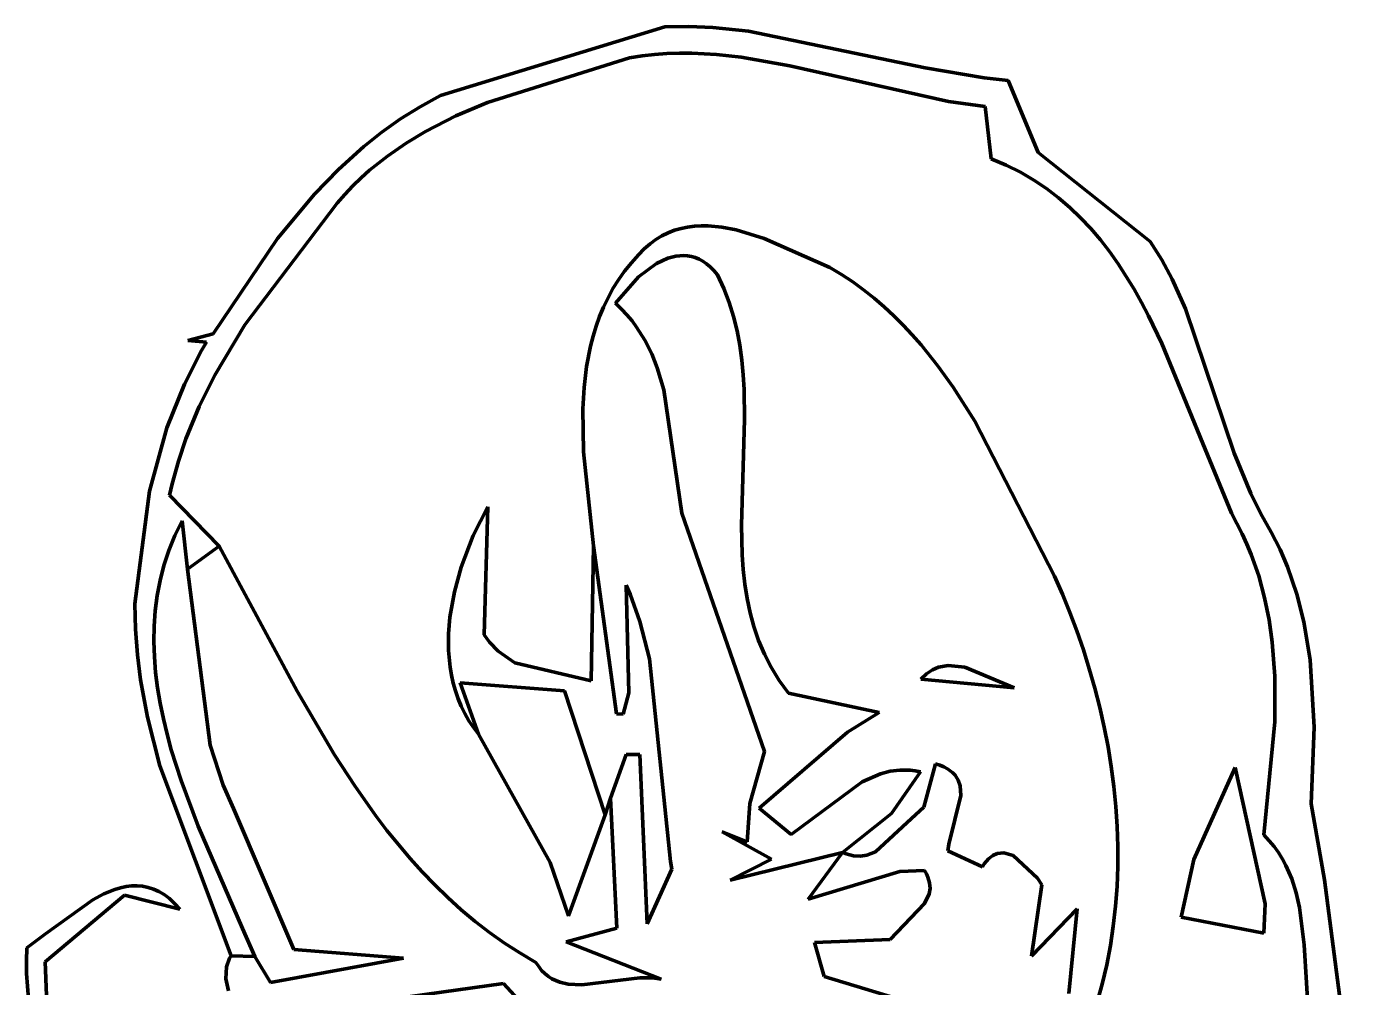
# Model space of a CAD drawing. Header units: millimetres. Extents: x 0 to 8.5, y 0 to 13.2.
# Drawn here: x 6.243 to 7.243, y 8.544 to 9.269 of the extents above; entities that cross this region are included whole.
import ezdxf

# ---------------------------------------------------------------- set-up
doc = ezdxf.new("R2010")
doc.units = ezdxf.units.MM
for name, color, linetype, lineweight in [('color#060606ff', 7, 'CONTINUOUS', 100), ('color#5c5c5cff', 7, 'CONTINUOUS', 100), ('color#aeaeaeff', 7, 'CONTINUOUS', 100), ('color#ffffffff', 7, 'CONTINUOUS', 100)]:
    doc.layers.add(name, color=color, linetype=linetype, lineweight=lineweight)

msp = doc.modelspace()

# ---------------------------------------------------------------- linework, layer by layer
at = {"layer": 'color#060606ff'}
for p, q in [((6.7319, 9.1152), (6.7368, 9.1166)), ((6.7368, 9.1166), (6.7418, 9.1176)), ((6.7418, 9.1176), (6.7469, 9.1183)), ((6.7469, 9.1183), (6.752, 9.1186)), ((6.752, 9.1186), (6.7572, 9.1186)), ((6.7572, 9.1186), (6.7677, 9.1176)), ((6.7677, 9.1176), (6.7783, 9.1156)), ((6.7783, 9.1156), (6.7995, 9.1091)), ((6.7134, 9.1049), (6.7178, 9.1082)), ((6.7178, 9.1082), (6.7224, 9.111)), ((6.7224, 9.111), (6.7271, 9.1133)), ((6.7271, 9.1133), (6.7319, 9.1152)), ((6.7995, 9.1091), (6.8491, 9.0872)), ((6.6993, 9.0907), (6.7048, 9.0967)), ((6.7048, 9.0967), (6.709, 9.1011)), ((6.709, 9.1011), (6.7134, 9.1049)), ((6.7328, 9.0958), (6.7269, 9.0942)), ((6.7388, 9.0962), (6.7328, 9.0958)), ((6.7417, 9.096), (6.7388, 9.0962)), ((6.7446, 9.0955), (6.7417, 9.096)), ((6.7475, 9.0947), (6.7446, 9.0955)), ((6.6942, 9.0844), (6.6993, 9.0907)), ((6.7183, 9.0902), (6.7047, 9.0802)), ((6.7269, 9.0942), (6.7183, 9.0902)), ((6.7504, 9.0935), (6.7475, 9.0947)), ((6.7533, 9.0919), (6.7504, 9.0935)), ((6.7561, 9.0899), (6.7533, 9.0919)), ((6.7588, 9.0876), (6.7561, 9.0899)), ((6.7615, 9.0848), (6.7588, 9.0876)), ((6.8491, 9.0872), (6.8579, 9.0819)), ((6.6854, 9.0712), (6.6896, 9.0779)), ((6.7047, 9.0802), (6.6873, 9.0601)), ((6.6896, 9.0779), (6.6942, 9.0844)), ((6.7642, 9.0816), (6.7615, 9.0848)), ((6.769, 9.0713), (6.7642, 9.0816)), ((6.8579, 9.0819), (6.8664, 9.0762)), ((6.8664, 9.0762), (6.8746, 9.0703)), ((6.6817, 9.0643), (6.6854, 9.0712)), ((6.7731, 9.0608), (6.769, 9.0713)), ((6.8746, 9.0703), (6.8825, 9.064)), ((6.6753, 9.0501), (6.6783, 9.0573)), ((6.6783, 9.0573), (6.6817, 9.0643)), ((6.6873, 9.0601), (6.6918, 9.0558)), ((6.6918, 9.0558), (6.696, 9.0514)), ((6.7764, 9.0501), (6.7731, 9.0608)), ((6.8825, 9.064), (6.8901, 9.0575)), ((6.8901, 9.0575), (6.8975, 9.0507)), ((6.6727, 9.0428), (6.6753, 9.0501)), ((6.696, 9.0514), (6.6998, 9.0468)), ((6.6998, 9.0468), (6.7033, 9.0421)), ((6.7791, 9.0393), (6.7764, 9.0501)), ((6.8975, 9.0507), (6.9045, 9.0437)), ((6.6685, 9.0277), (6.6704, 9.0353)), ((6.6704, 9.0353), (6.6727, 9.0428)), ((6.7033, 9.0421), (6.7095, 9.0323)), ((6.7811, 9.0284), (6.7791, 9.0393)), ((6.9045, 9.0437), (6.9113, 9.0364)), ((6.9113, 9.0364), (6.9179, 9.0288)), ((6.6655, 9.0123), (6.6685, 9.0277)), ((6.7095, 9.0323), (6.7147, 9.022)), ((6.7827, 9.0173), (6.7811, 9.0284)), ((6.9179, 9.0288), (6.9304, 9.0132)), ((6.7147, 9.022), (6.7189, 9.0113)), ((6.7837, 9.0062), (6.7827, 9.0173)), ((6.6636, 8.9965), (6.6655, 9.0123)), ((6.7189, 9.0113), (6.7238, 8.9947)), ((6.7844, 8.995), (6.7837, 9.0062)), ((6.9304, 9.0132), (6.9421, 8.9968)), ((6.6627, 8.9804), (6.6636, 8.9965)), ((6.9421, 8.9968), (6.9584, 8.9711)), ((6.7238, 8.9947), (6.7375, 8.9017)), ((6.7847, 8.9724), (6.7844, 8.995)), ((6.6632, 8.948), (6.6627, 8.9804)), ((6.7824, 8.8927), (6.7847, 8.9724)), ((6.9584, 8.9711), (7.0186, 8.8542)), ((6.6707, 8.877), (6.6632, 8.948)), ((6.7375, 8.9017), (6.7999, 8.7219)), ((6.783, 8.8703), (6.7824, 8.8927)), ((6.3644, 8.8594), (6.3882, 8.8768)), ((6.3882, 8.8768), (6.4471, 8.7674)), ((6.688, 8.7503), (6.6707, 8.877)), ((6.7837, 8.8592), (6.783, 8.8703)), ((6.3814, 8.7267), (6.3644, 8.8594)), ((6.7849, 8.8482), (6.7837, 8.8592)), ((6.6984, 8.8407), (6.6955, 8.8475)), ((6.6955, 8.8475), (6.6974, 8.7661)), ((6.7866, 8.8374), (6.7849, 8.8482)), ((7.0186, 8.8542), (7.0246, 8.8406)), ((6.7057, 8.82), (6.6984, 8.8407)), ((6.7889, 8.8266), (6.7866, 8.8374)), ((7.0246, 8.8406), (7.0302, 8.8268)), ((6.7918, 8.8161), (6.7889, 8.8266)), ((7.0302, 8.8268), (7.0355, 8.8128)), ((6.7131, 8.7917), (6.7057, 8.82)), ((6.7953, 8.8057), (6.7918, 8.8161)), ((6.7997, 8.7954), (6.7953, 8.8057)), ((7.0355, 8.8128), (7.0404, 8.7986)), ((6.8048, 8.7854), (6.7997, 8.7954)), ((7.0404, 8.7986), (7.0449, 8.7843)), ((6.7289, 8.6388), (6.7131, 8.7917)), ((6.8108, 8.7755), (6.8048, 8.7854)), ((6.9312, 8.7854), (6.9265, 8.7835)), ((6.9385, 8.7868), (6.9312, 8.7854)), ((6.951, 8.7854), (6.9385, 8.7868)), ((6.9881, 8.7699), (6.951, 8.7854)), ((6.8178, 8.7659), (6.8108, 8.7755)), ((6.922, 8.7805), (6.9177, 8.7764)), ((6.9177, 8.7764), (6.9881, 8.7699)), ((6.9265, 8.7835), (6.922, 8.7805)), ((7.0449, 8.7843), (7.0491, 8.7697)), ((6.4471, 8.7674), (6.4754, 8.7192)), ((6.5701, 8.7737), (6.6489, 8.7676)), ((6.584, 8.7348), (6.5701, 8.7737)), ((6.6489, 8.7676), (6.6796, 8.674)), ((6.6974, 8.7661), (6.6932, 8.7501)), ((6.8863, 8.7512), (6.8178, 8.7659)), ((7.0491, 8.7697), (7.0528, 8.755)), ((6.6932, 8.7501), (6.688, 8.7503)), ((6.8624, 8.7364), (6.8863, 8.7512)), ((7.0528, 8.755), (7.0561, 8.7402)), ((6.7957, 8.679), (6.8624, 8.7364)), ((7.0561, 8.7402), (7.059, 8.7253)), ((6.3913, 8.6965), (6.3814, 8.7267)), ((6.638, 8.6381), (6.584, 8.7348)), ((7.059, 8.7253), (7.0614, 8.7104)), ((6.4754, 8.7192), (6.4906, 8.6959)), ((6.6836, 8.6865), (6.6955, 8.7196)), ((6.6955, 8.7196), (6.7058, 8.7196)), ((6.7058, 8.7196), (6.7113, 8.5917)), ((6.7999, 8.7219), (6.7886, 8.6825)), ((6.8946, 8.7069), (6.8874, 8.705)), ((6.902, 8.7078), (6.8946, 8.7069)), ((6.8957, 8.6751), (6.9174, 8.7065)), ((6.9096, 8.7077), (6.902, 8.7078)), ((6.9135, 8.7073), (6.9096, 8.7077)), ((6.9174, 8.7065), (6.9135, 8.7073)), ((6.9288, 8.7125), (6.9201, 8.6797)), ((6.9322, 8.7114), (6.9288, 8.7125)), ((6.9351, 8.7102), (6.9322, 8.7114)), ((6.9378, 8.7088), (6.9351, 8.7102)), ((6.94, 8.7073), (6.9378, 8.7088)), ((6.942, 8.7057), (6.94, 8.7073)), ((6.9436, 8.7039), (6.942, 8.7057)), ((7.0614, 8.7104), (7.0634, 8.6953)), ((7.1238, 8.6402), (7.1549, 8.7097)), ((7.1549, 8.7097), (7.1777, 8.6069)), ((6.3991, 8.6789), (6.3913, 8.6965)), ((6.4906, 8.6959), (6.5065, 8.6733)), ((6.8734, 8.6989), (6.8198, 8.6593)), ((6.8874, 8.705), (6.8734, 8.6989)), ((6.946, 8.7001), (6.9436, 8.7039)), ((6.9474, 8.6958), (6.946, 8.7001)), ((6.9479, 8.6887), (6.9474, 8.6958)), ((7.0634, 8.6953), (7.0649, 8.6803)), ((6.6883, 8.5885), (6.6836, 8.6865)), ((6.9389, 8.6519), (6.9479, 8.6887)), ((6.4445, 8.5724), (6.3991, 8.6789)), ((6.7886, 8.6825), (6.7868, 8.6536)), ((6.8198, 8.6593), (6.7957, 8.679)), ((6.8587, 8.6457), (6.8957, 8.6751)), ((6.9201, 8.6797), (6.9107, 8.6713)), ((7.0649, 8.6803), (7.0659, 8.6652)), ((6.5065, 8.6733), (6.5149, 8.6623)), ((6.6796, 8.674), (6.6518, 8.5979)), ((6.9107, 8.6713), (6.8836, 8.6461)), ((7.0659, 8.6652), (7.0663, 8.6501)), ((6.5149, 8.6623), (6.5235, 8.6516)), ((6.7868, 8.6536), (6.7679, 8.6611)), ((6.7679, 8.6611), (6.805, 8.6406)), ((6.5235, 8.6516), (6.5323, 8.6411)), ((6.7738, 8.6246), (6.8587, 8.6457)), ((6.8587, 8.6457), (6.8327, 8.6105)), ((6.8615, 8.6445), (6.8587, 8.6457)), ((6.8836, 8.6461), (6.8769, 8.6435)), ((6.938, 8.6469), (6.9389, 8.6519)), ((6.9642, 8.6347), (6.938, 8.6469)), ((6.9805, 8.6453), (6.9753, 8.6448)), ((6.9874, 8.6433), (6.9805, 8.6453)), ((7.0663, 8.6501), (7.0663, 8.635)), ((6.5323, 8.6411), (6.5415, 8.6309)), ((6.6518, 8.5979), (6.638, 8.6381)), ((6.7299, 8.6331), (6.7289, 8.6388)), ((6.805, 8.6406), (6.7738, 8.6246)), ((6.867, 8.6431), (6.8615, 8.6445)), ((6.8721, 8.6428), (6.867, 8.6431)), ((6.8769, 8.6435), (6.8721, 8.6428)), ((6.9656, 8.637), (6.9642, 8.6347)), ((6.9687, 8.6408), (6.9656, 8.637)), ((6.972, 8.6433), (6.9687, 8.6408)), ((6.9753, 8.6448), (6.972, 8.6433)), ((7.0057, 8.6262), (6.9874, 8.6433)), ((7.0663, 8.635), (7.0658, 8.62)), ((7.1141, 8.5968), (7.1238, 8.6402)), ((6.5415, 8.6309), (6.551, 8.6211)), ((6.7113, 8.5917), (6.7299, 8.6331)), ((6.8327, 8.6105), (6.9018, 8.6313)), ((6.9018, 8.6313), (6.9206, 8.632)), ((6.9206, 8.632), (6.922, 8.6295)), ((6.922, 8.6295), (6.9231, 8.6271)), ((6.9231, 8.6271), (6.9244, 8.6226)), ((7.009, 8.6212), (7.0057, 8.6262)), ((6.3012, 8.6144), (6.3096, 8.6178)), ((6.3096, 8.6178), (6.3138, 8.619)), ((6.3138, 8.619), (6.318, 8.6199)), ((6.318, 8.6199), (6.3221, 8.6204)), ((6.3221, 8.6204), (6.3263, 8.6205)), ((6.3263, 8.6205), (6.3304, 8.6201)), ((6.3304, 8.6201), (6.3346, 8.6193)), ((6.3346, 8.6193), (6.3387, 8.618)), ((6.3387, 8.618), (6.3427, 8.6162)), ((6.3427, 8.6162), (6.3467, 8.6138)), ((6.551, 8.6211), (6.5608, 8.6116)), ((6.9247, 8.6184), (6.9241, 8.6144)), ((6.9244, 8.6226), (6.9247, 8.6184)), ((7.0012, 8.5674), (7.009, 8.6212)), ((7.0658, 8.62), (7.0647, 8.605)), ((6.3168, 8.6134), (6.2569, 8.563)), ((6.2573, 8.5842), (6.2929, 8.61)), ((6.2929, 8.61), (6.3012, 8.6144)), ((6.3585, 8.6029), (6.3168, 8.6134)), ((6.3467, 8.6138), (6.3507, 8.6108)), ((6.3507, 8.6108), (6.3546, 8.6071)), ((6.3546, 8.6071), (6.3585, 8.6029)), ((6.5608, 8.6116), (6.5709, 8.6024)), ((6.9206, 8.6071), (6.8947, 8.5799)), ((6.9241, 8.6144), (6.9206, 8.6071)), ((7.0647, 8.605), (7.063, 8.5901)), ((7.1777, 8.6069), (7.1765, 8.5847)), ((6.5709, 8.6024), (6.5814, 8.5936)), ((7.0358, 8.6032), (7.0012, 8.5674)), ((7.0294, 8.5392), (7.0358, 8.6032)), ((7.1765, 8.5847), (7.1141, 8.5968)), ((6.5814, 8.5936), (6.5923, 8.5852)), ((6.5923, 8.5852), (6.6035, 8.5773)), ((6.65, 8.5781), (6.6883, 8.5885)), ((7.063, 8.5901), (7.0608, 8.5754)), ((6.2431, 8.5736), (6.2573, 8.5842)), ((6.6035, 8.5773), (6.6152, 8.5698)), ((6.7218, 8.5499), (6.65, 8.5781)), ((6.8947, 8.5799), (6.8374, 8.5777)), ((6.8374, 8.5777), (6.8447, 8.5519)), ((7.0608, 8.5754), (7.058, 8.5607)), ((6.2429, 8.5639), (6.2431, 8.5736)), ((6.3937, 8.5594), (6.396, 8.5658)), ((6.396, 8.5658), (6.3972, 8.5677)), ((6.3972, 8.5677), (6.4151, 8.5671)), ((6.4151, 8.5671), (6.4271, 8.5475)), ((6.4271, 8.5475), (6.5273, 8.5659)), ((6.5273, 8.5659), (6.4445, 8.5724)), ((6.6152, 8.5698), (6.6273, 8.5627)), ((6.243, 8.5543), (6.2429, 8.5639)), ((6.2569, 8.563), (6.26, 8.4889)), ((6.3932, 8.5503), (6.3937, 8.5594)), ((6.6273, 8.5627), (6.6294, 8.5595)), ((6.6294, 8.5595), (6.6316, 8.5566)), ((6.6316, 8.5566), (6.6341, 8.5542)), ((7.058, 8.5607), (7.0546, 8.5462)), ((6.2443, 8.5352), (6.243, 8.5543)), ((6.3954, 8.5412), (6.3932, 8.5503)), ((6.6029, 8.5468), (6.4967, 8.5319)), ((6.6138, 8.5346), (6.6029, 8.5468)), ((6.6341, 8.5542), (6.6367, 8.5521)), ((6.6367, 8.5521), (6.6394, 8.5503)), ((6.6394, 8.5503), (6.6423, 8.5489)), ((6.6423, 8.5489), (6.6453, 8.5478)), ((6.6453, 8.5478), (6.6517, 8.5463)), ((6.6517, 8.5463), (6.662, 8.5458)), ((6.662, 8.5458), (6.7056, 8.5511)), ((6.7056, 8.5511), (6.7156, 8.551)), ((6.7156, 8.551), (6.7218, 8.5499)), ((6.8447, 8.5519), (6.9368, 8.524)), ((7.0546, 8.5462), (7.0506, 8.5319))]:
    msp.add_line(p, q, dxfattribs=at)
at = {"layer": 'color#5c5c5cff'}
for p, q in [((6.5552, 9.2169), (6.7246, 9.2688)), ((6.7246, 9.2688), (6.7428, 9.269)), ((6.7428, 9.269), (6.7609, 9.2682)), ((6.7609, 9.2682), (6.7878, 9.2655)), ((6.7878, 9.2655), (6.9209, 9.2378)), ((6.6979, 9.2454), (6.5907, 9.2117)), ((6.7074, 9.2469), (6.6979, 9.2454)), ((6.7168, 9.2479), (6.7074, 9.2469)), ((6.7262, 9.2486), (6.7168, 9.2479)), ((6.7356, 9.2489), (6.7262, 9.2486)), ((6.7449, 9.2488), (6.7356, 9.2489)), ((6.7636, 9.2479), (6.7449, 9.2488)), ((6.7821, 9.2458), (6.7636, 9.2479)), ((6.819, 9.2393), (6.7821, 9.2458)), ((6.9386, 9.2124), (6.819, 9.2393)), ((6.9209, 9.2378), (6.9656, 9.2302)), ((6.9656, 9.2302), (6.9836, 9.2282)), ((6.9836, 9.2282), (7.0063, 9.174)), ((6.5399, 9.2085), (6.5552, 9.2169)), ((6.5251, 9.1993), (6.5399, 9.2085)), ((6.5907, 9.2117), (6.5669, 9.2015)), ((6.9664, 9.2087), (6.9386, 9.2124)), ((6.9709, 9.1692), (6.9664, 9.2087)), ((6.511, 9.1893), (6.5251, 9.1993)), ((6.5669, 9.2015), (6.544, 9.1897)), ((6.4975, 9.1785), (6.511, 9.1893)), ((6.544, 9.1897), (6.5293, 9.1809)), ((6.4783, 9.1611), (6.4975, 9.1785)), ((6.5293, 9.1809), (6.5152, 9.1712)), ((6.5084, 9.1659), (6.5018, 9.1605)), ((6.5152, 9.1712), (6.5084, 9.1659)), ((6.9822, 9.1644), (6.9709, 9.1692)), ((7.0063, 9.174), (7.0907, 9.1068)), ((6.4602, 9.1424), (6.4783, 9.1611)), ((6.5018, 9.1605), (6.4954, 9.1547)), ((6.9929, 9.159), (6.9822, 9.1644)), ((7.003, 9.1531), (6.9929, 9.159)), ((6.4891, 9.1487), (6.483, 9.1423)), ((6.4954, 9.1547), (6.4891, 9.1487)), ((7.0126, 9.1467), (7.003, 9.1531)), ((7.0217, 9.1398), (7.0126, 9.1467)), ((6.4772, 9.1357), (6.4076, 9.0439)), ((6.4323, 9.109), (6.4602, 9.1424)), ((6.483, 9.1423), (6.4772, 9.1357)), ((7.0302, 9.1324), (7.0217, 9.1398)), ((7.0383, 9.1247), (7.0302, 9.1324)), ((7.046, 9.1165), (7.0383, 9.1247)), ((7.0533, 9.108), (7.046, 9.1165)), ((6.3838, 9.037), (6.4323, 9.109)), ((7.0601, 9.0991), (7.0533, 9.108)), ((7.0907, 9.1068), (7.0996, 9.0928)), ((7.0667, 9.0899), (7.0601, 9.0991)), ((7.0728, 9.0804), (7.0667, 9.0899)), ((7.0996, 9.0928), (7.1074, 9.0783)), ((7.0787, 9.0707), (7.0728, 9.0804)), ((7.1074, 9.0783), (7.1175, 9.056)), ((7.0843, 9.0607), (7.0787, 9.0707)), ((7.0896, 9.0506), (7.0843, 9.0607)), ((7.1175, 9.056), (7.1543, 8.9469)), ((7.0996, 9.0297), (7.0896, 9.0506)), ((6.3647, 9.032), (6.3838, 9.037)), ((6.4076, 9.0439), (6.385, 9.0059)), ((6.3787, 9.0307), (6.3647, 9.032)), ((6.375, 9.0246), (6.3787, 9.0307)), ((7.1305, 8.9542), (7.0996, 9.0297)), ((6.362, 8.9991), (6.375, 9.0246)), ((6.385, 9.0059), (6.3732, 8.9821)), ((6.3488, 8.9661), (6.362, 8.9991)), ((6.3732, 8.9821), (6.3631, 8.9577)), ((6.3358, 8.9182), (6.3488, 8.9661)), ((6.3631, 8.9577), (6.3575, 8.941)), ((7.1521, 8.9016), (7.1305, 8.9542)), ((7.1543, 8.9469), (7.1667, 8.9165)), ((6.3575, 8.941), (6.3527, 8.9239)), ((6.3247, 8.8334), (6.3358, 8.9182)), ((6.3527, 8.9239), (6.3507, 8.9152)), ((6.3507, 8.9152), (6.3882, 8.8768)), ((7.1667, 8.9165), (7.174, 8.9018)), ((6.3603, 8.896), (6.3549, 8.8849)), ((6.3644, 8.8594), (6.3603, 8.896)), ((7.1563, 8.894), (7.1521, 8.9016)), ((7.174, 8.9018), (7.1822, 8.8875)), ((7.1602, 8.8862), (7.1563, 8.894)), ((7.1638, 8.8783), (7.1602, 8.8862)), ((7.1822, 8.8875), (7.1888, 8.8744)), ((6.3549, 8.8849), (6.3504, 8.8736)), ((6.3882, 8.8768), (6.3644, 8.8594)), ((7.1671, 8.8704), (7.1638, 8.8783)), ((6.3504, 8.8736), (6.3466, 8.8623)), ((7.1727, 8.8543), (7.1671, 8.8704)), ((7.1888, 8.8744), (7.1945, 8.8611)), ((6.3466, 8.8623), (6.3437, 8.8509)), ((7.1945, 8.8611), (7.2015, 8.8405)), ((6.3437, 8.8509), (6.3415, 8.8395)), ((7.1771, 8.8379), (7.1727, 8.8543)), ((6.3415, 8.8395), (6.34, 8.828)), ((7.1805, 8.8212), (7.1771, 8.8379)), ((7.2015, 8.8405), (7.2068, 8.8196)), ((6.3251, 8.8141), (6.3247, 8.8334)), ((6.34, 8.828), (6.3392, 8.8164)), ((6.3392, 8.8164), (6.339, 8.8048)), ((7.1829, 8.8043), (7.1805, 8.8212)), ((7.2068, 8.8196), (7.2115, 8.791)), ((6.3266, 8.7949), (6.3251, 8.8141)), ((6.339, 8.8048), (6.3394, 8.7932)), ((7.1849, 8.7787), (7.1829, 8.8043)), ((6.329, 8.776), (6.3266, 8.7949)), ((6.3394, 8.7932), (6.3403, 8.7815)), ((7.2115, 8.791), (7.2145, 8.7403)), ((6.3341, 8.7478), (6.329, 8.776)), ((6.3403, 8.7815), (6.3418, 8.7699)), ((7.185, 8.7443), (7.1849, 8.7787)), ((6.3418, 8.7699), (6.3438, 8.7582)), ((6.3438, 8.7582), (6.3462, 8.7465)), ((6.3436, 8.7109), (6.3341, 8.7478)), ((6.3462, 8.7465), (6.349, 8.7349)), ((7.1767, 8.6589), (7.185, 8.7443)), ((7.2145, 8.7403), (7.2122, 8.6823)), ((6.349, 8.7349), (6.3521, 8.7232)), ((6.3521, 8.7232), (6.3595, 8.7)), ((6.3972, 8.5677), (6.3436, 8.7109)), ((6.3595, 8.7), (6.3723, 8.6656)), ((7.2122, 8.6823), (7.2223, 8.6251)), ((6.3723, 8.6656), (6.4059, 8.5882)), ((7.1807, 8.6545), (7.1767, 8.6589)), ((7.1844, 8.6501), (7.1807, 8.6545)), ((7.1877, 8.6455), (7.1844, 8.6501)), ((7.1907, 8.6407), (7.1877, 8.6455)), ((7.1933, 8.6358), (7.1907, 8.6407)), ((7.1978, 8.6257), (7.1933, 8.6358)), ((7.2011, 8.6152), (7.1978, 8.6257)), ((7.2223, 8.6251), (7.2435, 8.4618)), ((7.2036, 8.6042), (7.2011, 8.6152)), ((7.2069, 8.5759), (7.2036, 8.6042)), ((6.4059, 8.5882), (6.4151, 8.5671)), ((7.2116, 8.5015), (7.2069, 8.5759)), ((6.4151, 8.5671), (6.3972, 8.5677))]:
    msp.add_line(p, q, dxfattribs=at)
at = {"layer": 'color#aeaeaeff'}
for p, q in [((6.5799, 8.8848), (6.5909, 8.9066)), ((6.5909, 8.9066), (6.5883, 8.8099)), ((6.5709, 8.861), (6.5799, 8.8848)), ((6.669, 8.7752), (6.6707, 8.877)), ((6.6707, 8.877), (6.688, 8.7503)), ((6.5658, 8.8424), (6.5709, 8.861)), ((6.6974, 8.7661), (6.6955, 8.8475)), ((6.6955, 8.8475), (6.6984, 8.8407)), ((6.5624, 8.8233), (6.5658, 8.8424)), ((6.6984, 8.8407), (6.7057, 8.82)), ((6.5614, 8.8106), (6.5624, 8.8233)), ((6.7057, 8.82), (6.7131, 8.7917)), ((6.5614, 8.798), (6.5614, 8.8106)), ((6.5883, 8.8099), (6.5922, 8.8044)), ((6.5625, 8.7856), (6.5614, 8.798)), ((6.5922, 8.8044), (6.5987, 8.7975)), ((6.5987, 8.7975), (6.6113, 8.7887)), ((6.5635, 8.7795), (6.5625, 8.7856)), ((6.6113, 8.7887), (6.669, 8.7752)), ((6.7131, 8.7917), (6.7289, 8.6388)), ((6.5648, 8.7735), (6.5635, 8.7795)), ((6.5665, 8.7675), (6.5648, 8.7735)), ((6.5685, 8.7617), (6.5665, 8.7675)), ((6.6489, 8.7676), (6.5701, 8.7737)), ((6.5701, 8.7737), (6.584, 8.7348)), ((6.6796, 8.674), (6.6489, 8.7676)), ((6.6932, 8.7501), (6.6974, 8.7661)), ((6.5708, 8.7561), (6.5685, 8.7617)), ((6.5736, 8.7505), (6.5708, 8.7561)), ((6.5767, 8.7451), (6.5736, 8.7505)), ((6.5801, 8.7399), (6.5767, 8.7451)), ((6.688, 8.7503), (6.6932, 8.7501)), ((6.584, 8.7348), (6.5801, 8.7399)), ((6.6955, 8.7196), (6.6836, 8.6865)), ((6.7058, 8.7196), (6.6955, 8.7196)), ((6.7113, 8.5917), (6.7058, 8.7196)), ((6.6836, 8.6865), (6.6796, 8.674)), ((6.7289, 8.6388), (6.7299, 8.6331)), ((6.7299, 8.6331), (6.7113, 8.5917))]:
    msp.add_line(p, q, dxfattribs=at)
at = {"layer": 'color#ffffffff'}
for p, q in [((6.7246, 9.2688), (6.5552, 9.2169)), ((6.7428, 9.269), (6.7246, 9.2688)), ((6.7609, 9.2682), (6.7428, 9.269)), ((6.7878, 9.2655), (6.7609, 9.2682)), ((6.9209, 9.2378), (6.7878, 9.2655)), ((6.5907, 9.2117), (6.6979, 9.2454)), ((6.6979, 9.2454), (6.7074, 9.2469)), ((6.7074, 9.2469), (6.7168, 9.2479)), ((6.7168, 9.2479), (6.7262, 9.2486)), ((6.7262, 9.2486), (6.7356, 9.2489)), ((6.7356, 9.2489), (6.7449, 9.2488)), ((6.7449, 9.2488), (6.7636, 9.2479)), ((6.7636, 9.2479), (6.7821, 9.2458)), ((6.7821, 9.2458), (6.819, 9.2393)), ((6.819, 9.2393), (6.9386, 9.2124)), ((6.9656, 9.2302), (6.9209, 9.2378)), ((6.9836, 9.2282), (6.9656, 9.2302)), ((7.0063, 9.174), (6.9836, 9.2282)), ((6.5552, 9.2169), (6.5399, 9.2085)), ((6.5399, 9.2085), (6.5251, 9.1993)), ((6.5669, 9.2015), (6.5907, 9.2117)), ((6.9386, 9.2124), (6.9664, 9.2087)), ((6.9664, 9.2087), (6.9709, 9.1692)), ((6.5251, 9.1993), (6.511, 9.1893)), ((6.544, 9.1897), (6.5669, 9.2015)), ((6.511, 9.1893), (6.4975, 9.1785)), ((6.5293, 9.1809), (6.544, 9.1897)), ((6.4975, 9.1785), (6.4783, 9.1611)), ((6.5152, 9.1712), (6.5293, 9.1809)), ((6.5018, 9.1605), (6.5084, 9.1659)), ((6.5084, 9.1659), (6.5152, 9.1712)), ((6.9709, 9.1692), (6.9822, 9.1644)), ((7.0907, 9.1068), (7.0063, 9.174)), ((6.4783, 9.1611), (6.4602, 9.1424)), ((6.4954, 9.1547), (6.5018, 9.1605)), ((6.9822, 9.1644), (6.9929, 9.159)), ((6.9929, 9.159), (7.003, 9.1531)), ((6.483, 9.1423), (6.4891, 9.1487)), ((6.4891, 9.1487), (6.4954, 9.1547)), ((7.003, 9.1531), (7.0126, 9.1467)), ((7.0126, 9.1467), (7.0217, 9.1398)), ((6.4076, 9.0439), (6.4772, 9.1357)), ((6.4602, 9.1424), (6.4323, 9.109)), ((6.4772, 9.1357), (6.483, 9.1423)), ((7.0217, 9.1398), (7.0302, 9.1324)), ((7.0302, 9.1324), (7.0383, 9.1247)), ((6.7368, 9.1166), (6.7319, 9.1152)), ((6.7418, 9.1176), (6.7368, 9.1166)), ((6.7469, 9.1183), (6.7418, 9.1176)), ((6.752, 9.1186), (6.7469, 9.1183)), ((6.7572, 9.1186), (6.752, 9.1186)), ((6.7677, 9.1176), (6.7572, 9.1186)), ((6.7783, 9.1156), (6.7677, 9.1176)), ((6.7995, 9.1091), (6.7783, 9.1156)), ((7.0383, 9.1247), (7.046, 9.1165)), ((7.046, 9.1165), (7.0533, 9.108)), ((6.4323, 9.109), (6.3838, 9.037)), ((6.7178, 9.1082), (6.7134, 9.1049)), ((6.7224, 9.111), (6.7178, 9.1082)), ((6.7271, 9.1133), (6.7224, 9.111)), ((6.7319, 9.1152), (6.7271, 9.1133)), ((6.8491, 9.0872), (6.7995, 9.1091)), ((7.0533, 9.108), (7.0601, 9.0991)), ((7.0996, 9.0928), (7.0907, 9.1068)), ((6.7048, 9.0967), (6.6993, 9.0907)), ((6.709, 9.1011), (6.7048, 9.0967)), ((6.7134, 9.1049), (6.709, 9.1011)), ((6.7269, 9.0942), (6.7328, 9.0958)), ((6.7328, 9.0958), (6.7388, 9.0962)), ((6.7388, 9.0962), (6.7417, 9.096)), ((6.7417, 9.096), (6.7446, 9.0955)), ((6.7446, 9.0955), (6.7475, 9.0947)), ((7.0601, 9.0991), (7.0667, 9.0899)), ((6.6993, 9.0907), (6.6942, 9.0844)), ((6.7047, 9.0802), (6.7183, 9.0902)), ((6.7183, 9.0902), (6.7269, 9.0942)), ((6.7475, 9.0947), (6.7504, 9.0935)), ((6.7504, 9.0935), (6.7533, 9.0919)), ((6.7533, 9.0919), (6.7561, 9.0899)), ((6.7561, 9.0899), (6.7588, 9.0876)), ((6.7588, 9.0876), (6.7615, 9.0848)), ((6.8579, 9.0819), (6.8491, 9.0872)), ((7.0667, 9.0899), (7.0728, 9.0804)), ((7.1074, 9.0783), (7.0996, 9.0928)), ((6.6896, 9.0779), (6.6854, 9.0712)), ((6.6873, 9.0601), (6.7047, 9.0802)), ((6.6942, 9.0844), (6.6896, 9.0779)), ((6.7615, 9.0848), (6.7642, 9.0816)), ((6.7642, 9.0816), (6.769, 9.0713)), ((6.8664, 9.0762), (6.8579, 9.0819)), ((6.8746, 9.0703), (6.8664, 9.0762)), ((7.0728, 9.0804), (7.0787, 9.0707)), ((7.1175, 9.056), (7.1074, 9.0783)), ((6.6854, 9.0712), (6.6817, 9.0643)), ((6.769, 9.0713), (6.7731, 9.0608)), ((6.8825, 9.064), (6.8746, 9.0703)), ((7.0787, 9.0707), (7.0843, 9.0607)), ((6.6783, 9.0573), (6.6753, 9.0501)), ((6.6817, 9.0643), (6.6783, 9.0573)), ((6.6918, 9.0558), (6.6873, 9.0601)), ((6.696, 9.0514), (6.6918, 9.0558)), ((6.7731, 9.0608), (6.7764, 9.0501)), ((6.8901, 9.0575), (6.8825, 9.064)), ((6.8975, 9.0507), (6.8901, 9.0575)), ((7.0843, 9.0607), (7.0896, 9.0506)), ((7.1543, 8.9469), (7.1175, 9.056)), ((6.6753, 9.0501), (6.6727, 9.0428)), ((6.6998, 9.0468), (6.696, 9.0514)), ((6.7033, 9.0421), (6.6998, 9.0468)), ((6.7764, 9.0501), (6.7791, 9.0393)), ((6.9045, 9.0437), (6.8975, 9.0507)), ((7.0896, 9.0506), (7.0996, 9.0297)), ((6.3838, 9.037), (6.3647, 9.032)), ((6.385, 9.0059), (6.4076, 9.0439)), ((6.6704, 9.0353), (6.6685, 9.0277)), ((6.6727, 9.0428), (6.6704, 9.0353)), ((6.7095, 9.0323), (6.7033, 9.0421)), ((6.7791, 9.0393), (6.7811, 9.0284)), ((6.9113, 9.0364), (6.9045, 9.0437)), ((6.9179, 9.0288), (6.9113, 9.0364)), ((6.3647, 9.032), (6.3787, 9.0307)), ((6.3787, 9.0307), (6.375, 9.0246)), ((6.6685, 9.0277), (6.6655, 9.0123)), ((6.7147, 9.022), (6.7095, 9.0323)), ((6.7811, 9.0284), (6.7827, 9.0173)), ((6.9304, 9.0132), (6.9179, 9.0288)), ((7.0996, 9.0297), (7.1305, 8.9542)), ((6.375, 9.0246), (6.362, 8.9991)), ((6.7189, 9.0113), (6.7147, 9.022)), ((6.7827, 9.0173), (6.7837, 9.0062)), ((6.3732, 8.9821), (6.385, 9.0059)), ((6.6655, 9.0123), (6.6636, 8.9965)), ((6.7238, 8.9947), (6.7189, 9.0113)), ((6.7837, 9.0062), (6.7844, 8.995)), ((6.9421, 8.9968), (6.9304, 9.0132)), ((6.362, 8.9991), (6.3488, 8.9661)), ((6.6636, 8.9965), (6.6627, 8.9804)), ((6.9584, 8.9711), (6.9421, 8.9968)), ((6.7375, 8.9017), (6.7238, 8.9947)), ((6.7844, 8.995), (6.7847, 8.9724)), ((6.3631, 8.9577), (6.3732, 8.9821)), ((6.6627, 8.9804), (6.6632, 8.948)), ((6.3488, 8.9661), (6.3358, 8.9182)), ((6.7847, 8.9724), (6.7824, 8.8927)), ((7.0186, 8.8542), (6.9584, 8.9711)), ((6.3575, 8.941), (6.3631, 8.9577)), ((6.6632, 8.948), (6.6707, 8.877)), ((7.1305, 8.9542), (7.1521, 8.9016)), ((7.1667, 8.9165), (7.1543, 8.9469)), ((6.3527, 8.9239), (6.3575, 8.941)), ((6.3358, 8.9182), (6.3247, 8.8334)), ((6.3507, 8.9152), (6.3527, 8.9239)), ((6.3882, 8.8768), (6.3507, 8.9152)), ((7.174, 8.9018), (7.1667, 8.9165)), ((6.5909, 8.9066), (6.5799, 8.8848)), ((6.5883, 8.8099), (6.5909, 8.9066)), ((6.3549, 8.8849), (6.3603, 8.896)), ((6.3603, 8.896), (6.3644, 8.8594)), ((6.7999, 8.7219), (6.7375, 8.9017)), ((7.1521, 8.9016), (7.1563, 8.894)), ((7.1822, 8.8875), (7.174, 8.9018)), ((6.7824, 8.8927), (6.783, 8.8703)), ((7.1563, 8.894), (7.1602, 8.8862)), ((7.1602, 8.8862), (7.1638, 8.8783)), ((7.1888, 8.8744), (7.1822, 8.8875)), ((6.3504, 8.8736), (6.3549, 8.8849)), ((6.4471, 8.7674), (6.3882, 8.8768)), ((6.5799, 8.8848), (6.5709, 8.861)), ((6.6707, 8.877), (6.669, 8.7752)), ((7.1638, 8.8783), (7.1671, 8.8704)), ((6.3466, 8.8623), (6.3504, 8.8736)), ((6.783, 8.8703), (6.7837, 8.8592)), ((7.1671, 8.8704), (7.1727, 8.8543)), ((7.1945, 8.8611), (7.1888, 8.8744)), ((6.3437, 8.8509), (6.3466, 8.8623)), ((6.3644, 8.8594), (6.3814, 8.7267)), ((6.5709, 8.861), (6.5658, 8.8424)), ((6.7837, 8.8592), (6.7849, 8.8482)), ((7.2015, 8.8405), (7.1945, 8.8611)), ((6.3415, 8.8395), (6.3437, 8.8509)), ((6.7849, 8.8482), (6.7866, 8.8374)), ((7.0246, 8.8406), (7.0186, 8.8542)), ((7.1727, 8.8543), (7.1771, 8.8379)), ((6.34, 8.828), (6.3415, 8.8395)), ((6.5658, 8.8424), (6.5624, 8.8233)), ((6.7866, 8.8374), (6.7889, 8.8266)), ((7.0302, 8.8268), (7.0246, 8.8406)), ((7.1771, 8.8379), (7.1805, 8.8212)), ((7.2068, 8.8196), (7.2015, 8.8405)), ((6.3247, 8.8334), (6.3251, 8.8141)), ((6.3392, 8.8164), (6.34, 8.828)), ((6.7889, 8.8266), (6.7918, 8.8161)), ((7.0355, 8.8128), (7.0302, 8.8268)), ((6.339, 8.8048), (6.3392, 8.8164)), ((6.5624, 8.8233), (6.5614, 8.8106)), ((6.7918, 8.8161), (6.7953, 8.8057)), ((7.1805, 8.8212), (7.1829, 8.8043)), ((7.2115, 8.791), (7.2068, 8.8196)), ((6.3251, 8.8141), (6.3266, 8.7949)), ((6.5614, 8.8106), (6.5614, 8.798)), ((6.5922, 8.8044), (6.5883, 8.8099)), ((6.7953, 8.8057), (6.7997, 8.7954)), ((7.0404, 8.7986), (7.0355, 8.8128)), ((6.3394, 8.7932), (6.339, 8.8048)), ((6.5614, 8.798), (6.5625, 8.7856)), ((6.5987, 8.7975), (6.5922, 8.8044)), ((6.6113, 8.7887), (6.5987, 8.7975)), ((6.7997, 8.7954), (6.8048, 8.7854)), ((7.0449, 8.7843), (7.0404, 8.7986)), ((7.1829, 8.8043), (7.1849, 8.7787)), ((6.3266, 8.7949), (6.329, 8.776)), ((6.3403, 8.7815), (6.3394, 8.7932)), ((6.5625, 8.7856), (6.5635, 8.7795)), ((6.669, 8.7752), (6.6113, 8.7887)), ((6.8048, 8.7854), (6.8108, 8.7755)), ((6.9265, 8.7835), (6.9312, 8.7854)), ((6.9312, 8.7854), (6.9385, 8.7868)), ((6.9385, 8.7868), (6.951, 8.7854)), ((6.951, 8.7854), (6.9881, 8.7699)), ((7.2145, 8.7403), (7.2115, 8.791)), ((6.329, 8.776), (6.3341, 8.7478)), ((6.3418, 8.7699), (6.3403, 8.7815)), ((6.5635, 8.7795), (6.5648, 8.7735)), ((6.8108, 8.7755), (6.8178, 8.7659)), ((6.9177, 8.7764), (6.922, 8.7805)), ((6.9881, 8.7699), (6.9177, 8.7764)), ((6.922, 8.7805), (6.9265, 8.7835)), ((7.0491, 8.7697), (7.0449, 8.7843)), ((7.1849, 8.7787), (7.185, 8.7443)), ((6.3438, 8.7582), (6.3418, 8.7699)), ((6.4754, 8.7192), (6.4471, 8.7674)), ((6.5648, 8.7735), (6.5665, 8.7675)), ((6.5665, 8.7675), (6.5685, 8.7617)), ((6.8178, 8.7659), (6.8863, 8.7512)), ((7.0528, 8.755), (7.0491, 8.7697)), ((6.3462, 8.7465), (6.3438, 8.7582)), ((6.5685, 8.7617), (6.5708, 8.7561)), ((6.5708, 8.7561), (6.5736, 8.7505)), ((6.3341, 8.7478), (6.3436, 8.7109)), ((6.349, 8.7349), (6.3462, 8.7465)), ((6.5736, 8.7505), (6.5767, 8.7451)), ((6.5767, 8.7451), (6.5801, 8.7399)), ((6.8863, 8.7512), (6.8624, 8.7364)), ((7.0561, 8.7402), (7.0528, 8.755)), ((6.5801, 8.7399), (6.584, 8.7348)), ((6.8624, 8.7364), (6.7957, 8.679)), ((7.059, 8.7253), (7.0561, 8.7402)), ((7.185, 8.7443), (7.1767, 8.6589)), ((7.2122, 8.6823), (7.2145, 8.7403)), ((6.3521, 8.7232), (6.349, 8.7349)), ((6.3814, 8.7267), (6.3913, 8.6965)), ((6.584, 8.7348), (6.638, 8.6381)), ((7.0614, 8.7104), (7.059, 8.7253)), ((6.3595, 8.7), (6.3521, 8.7232)), ((6.4906, 8.6959), (6.4754, 8.7192)), ((6.7886, 8.6825), (6.7999, 8.7219)), ((6.3436, 8.7109), (6.3972, 8.5677)), ((6.8874, 8.705), (6.8946, 8.7069)), ((6.8946, 8.7069), (6.902, 8.7078)), ((6.9174, 8.7065), (6.8957, 8.6751)), ((6.902, 8.7078), (6.9096, 8.7077)), ((6.9096, 8.7077), (6.9135, 8.7073)), ((6.9135, 8.7073), (6.9174, 8.7065)), ((6.9201, 8.6797), (6.9288, 8.7125)), ((6.9288, 8.7125), (6.9322, 8.7114)), ((6.9322, 8.7114), (6.9351, 8.7102)), ((6.9351, 8.7102), (6.9378, 8.7088)), ((6.9378, 8.7088), (6.94, 8.7073)), ((6.94, 8.7073), (6.942, 8.7057)), ((6.942, 8.7057), (6.9436, 8.7039)), ((7.0634, 8.6953), (7.0614, 8.7104)), ((7.1549, 8.7097), (7.1238, 8.6402)), ((7.1777, 8.6069), (7.1549, 8.7097)), ((6.3723, 8.6656), (6.3595, 8.7)), ((6.3913, 8.6965), (6.3991, 8.6789)), ((6.5065, 8.6733), (6.4906, 8.6959)), ((6.8198, 8.6593), (6.8734, 8.6989)), ((6.8734, 8.6989), (6.8874, 8.705)), ((6.9436, 8.7039), (6.946, 8.7001)), ((6.946, 8.7001), (6.9474, 8.6958)), ((6.9474, 8.6958), (6.9479, 8.6887)), ((7.0649, 8.6803), (7.0634, 8.6953)), ((6.6796, 8.674), (6.6836, 8.6865)), ((6.6836, 8.6865), (6.6883, 8.5885)), ((6.9479, 8.6887), (6.9389, 8.6519)), ((6.3991, 8.6789), (6.4445, 8.5724)), ((6.7868, 8.6536), (6.7886, 8.6825)), ((6.7957, 8.679), (6.8198, 8.6593)), ((6.8957, 8.6751), (6.8587, 8.6457)), ((6.9107, 8.6713), (6.9201, 8.6797)), ((7.0659, 8.6652), (7.0649, 8.6803)), ((7.2223, 8.6251), (7.2122, 8.6823)), ((6.4059, 8.5882), (6.3723, 8.6656)), ((6.5149, 8.6623), (6.5065, 8.6733)), ((6.6518, 8.5979), (6.6796, 8.674)), ((6.8836, 8.6461), (6.9107, 8.6713)), ((7.0663, 8.6501), (7.0659, 8.6652)), ((6.5235, 8.6516), (6.5149, 8.6623)), ((6.805, 8.6406), (6.7679, 8.6611)), ((6.7679, 8.6611), (6.7868, 8.6536)), ((7.1767, 8.6589), (7.1807, 8.6545)), ((6.5323, 8.6411), (6.5235, 8.6516)), ((6.8587, 8.6457), (6.7738, 8.6246)), ((6.8327, 8.6105), (6.8587, 8.6457)), ((6.8587, 8.6457), (6.8615, 8.6445)), ((6.8769, 8.6435), (6.8836, 8.6461)), ((6.9389, 8.6519), (6.938, 8.6469)), ((6.938, 8.6469), (6.9642, 8.6347)), ((6.9753, 8.6448), (6.9805, 8.6453)), ((6.9805, 8.6453), (6.9874, 8.6433)), ((7.0663, 8.635), (7.0663, 8.6501)), ((7.1807, 8.6545), (7.1844, 8.6501)), ((7.1844, 8.6501), (7.1877, 8.6455)), ((7.1877, 8.6455), (7.1907, 8.6407)), ((6.5415, 8.6309), (6.5323, 8.6411)), ((6.638, 8.6381), (6.6518, 8.5979)), ((6.7738, 8.6246), (6.805, 8.6406)), ((6.8615, 8.6445), (6.867, 8.6431)), ((6.867, 8.6431), (6.8721, 8.6428)), ((6.8721, 8.6428), (6.8769, 8.6435)), ((6.9642, 8.6347), (6.9656, 8.637)), ((6.9656, 8.637), (6.9687, 8.6408)), ((6.9687, 8.6408), (6.972, 8.6433)), ((6.972, 8.6433), (6.9753, 8.6448)), ((6.9874, 8.6433), (7.0057, 8.6262)), ((7.0658, 8.62), (7.0663, 8.635)), ((7.1238, 8.6402), (7.1141, 8.5968)), ((7.1907, 8.6407), (7.1933, 8.6358)), ((7.1933, 8.6358), (7.1978, 8.6257)), ((6.551, 8.6211), (6.5415, 8.6309)), ((6.9018, 8.6313), (6.8327, 8.6105)), ((6.9206, 8.632), (6.9018, 8.6313)), ((6.922, 8.6295), (6.9206, 8.632)), ((6.9231, 8.6271), (6.922, 8.6295)), ((6.9244, 8.6226), (6.9231, 8.6271)), ((7.0057, 8.6262), (7.009, 8.6212)), ((7.1978, 8.6257), (7.2011, 8.6152)), ((7.2435, 8.4618), (7.2223, 8.6251)), ((6.3096, 8.6178), (6.3012, 8.6144)), ((6.3138, 8.619), (6.3096, 8.6178)), ((6.318, 8.6199), (6.3138, 8.619)), ((6.3221, 8.6204), (6.318, 8.6199)), ((6.3263, 8.6205), (6.3221, 8.6204)), ((6.3304, 8.6201), (6.3263, 8.6205)), ((6.3346, 8.6193), (6.3304, 8.6201)), ((6.3387, 8.618), (6.3346, 8.6193)), ((6.3427, 8.6162), (6.3387, 8.618)), ((6.3467, 8.6138), (6.3427, 8.6162)), ((6.5608, 8.6116), (6.551, 8.6211)), ((6.9241, 8.6144), (6.9247, 8.6184)), ((6.9247, 8.6184), (6.9244, 8.6226)), ((7.009, 8.6212), (7.0012, 8.5674)), ((7.0647, 8.605), (7.0658, 8.62)), ((7.2011, 8.6152), (7.2036, 8.6042)), ((6.2569, 8.563), (6.3168, 8.6134)), ((6.2929, 8.61), (6.2573, 8.5842)), ((6.3012, 8.6144), (6.2929, 8.61)), ((6.3168, 8.6134), (6.3585, 8.6029)), ((6.3507, 8.6108), (6.3467, 8.6138)), ((6.3546, 8.6071), (6.3507, 8.6108)), ((6.3585, 8.6029), (6.3546, 8.6071)), ((6.5709, 8.6024), (6.5608, 8.6116)), ((6.8947, 8.5799), (6.9206, 8.6071)), ((6.9206, 8.6071), (6.9241, 8.6144)), ((7.063, 8.5901), (7.0647, 8.605)), ((7.1765, 8.5847), (7.1777, 8.6069)), ((6.5814, 8.5936), (6.5709, 8.6024)), ((7.0012, 8.5674), (7.0358, 8.6032)), ((7.0358, 8.6032), (7.0294, 8.5392)), ((7.1141, 8.5968), (7.1765, 8.5847)), ((7.2036, 8.6042), (7.2069, 8.5759)), ((6.4151, 8.5671), (6.4059, 8.5882)), ((6.5923, 8.5852), (6.5814, 8.5936)), ((6.6035, 8.5773), (6.5923, 8.5852)), ((6.6883, 8.5885), (6.65, 8.5781)), ((7.0608, 8.5754), (7.063, 8.5901)), ((6.2573, 8.5842), (6.2431, 8.5736)), ((6.6152, 8.5698), (6.6035, 8.5773)), ((6.65, 8.5781), (6.7218, 8.5499)), ((6.8374, 8.5777), (6.8947, 8.5799)), ((6.8447, 8.5519), (6.8374, 8.5777)), ((7.058, 8.5607), (7.0608, 8.5754)), ((7.2069, 8.5759), (7.2116, 8.5015)), ((6.2431, 8.5736), (6.2429, 8.5639)), ((6.396, 8.5658), (6.3937, 8.5594)), ((6.3972, 8.5677), (6.396, 8.5658)), ((6.4271, 8.5475), (6.4151, 8.5671)), ((6.5273, 8.5659), (6.4271, 8.5475)), ((6.4445, 8.5724), (6.5273, 8.5659)), ((6.6273, 8.5627), (6.6152, 8.5698)), ((6.2429, 8.5639), (6.243, 8.5543)), ((6.26, 8.4889), (6.2569, 8.563)), ((6.3937, 8.5594), (6.3932, 8.5503)), ((6.6294, 8.5595), (6.6273, 8.5627)), ((6.6316, 8.5566), (6.6294, 8.5595)), ((6.6341, 8.5542), (6.6316, 8.5566)), ((7.0546, 8.5462), (7.058, 8.5607)), ((6.243, 8.5543), (6.2443, 8.5352)), ((6.3932, 8.5503), (6.3954, 8.5412)), ((6.4967, 8.5319), (6.6029, 8.5468)), ((6.6029, 8.5468), (6.6138, 8.5346)), ((6.6367, 8.5521), (6.6341, 8.5542)), ((6.6394, 8.5503), (6.6367, 8.5521)), ((6.6423, 8.5489), (6.6394, 8.5503)), ((6.6453, 8.5478), (6.6423, 8.5489)), ((6.6517, 8.5463), (6.6453, 8.5478)), ((6.662, 8.5458), (6.6517, 8.5463)), ((6.7056, 8.5511), (6.662, 8.5458)), ((6.7156, 8.551), (6.7056, 8.5511)), ((6.7218, 8.5499), (6.7156, 8.551)), ((6.9368, 8.524), (6.8447, 8.5519)), ((7.0506, 8.5319), (7.0546, 8.5462))]:
    msp.add_line(p, q, dxfattribs=at)

doc.saveas('drawing.dxf')
